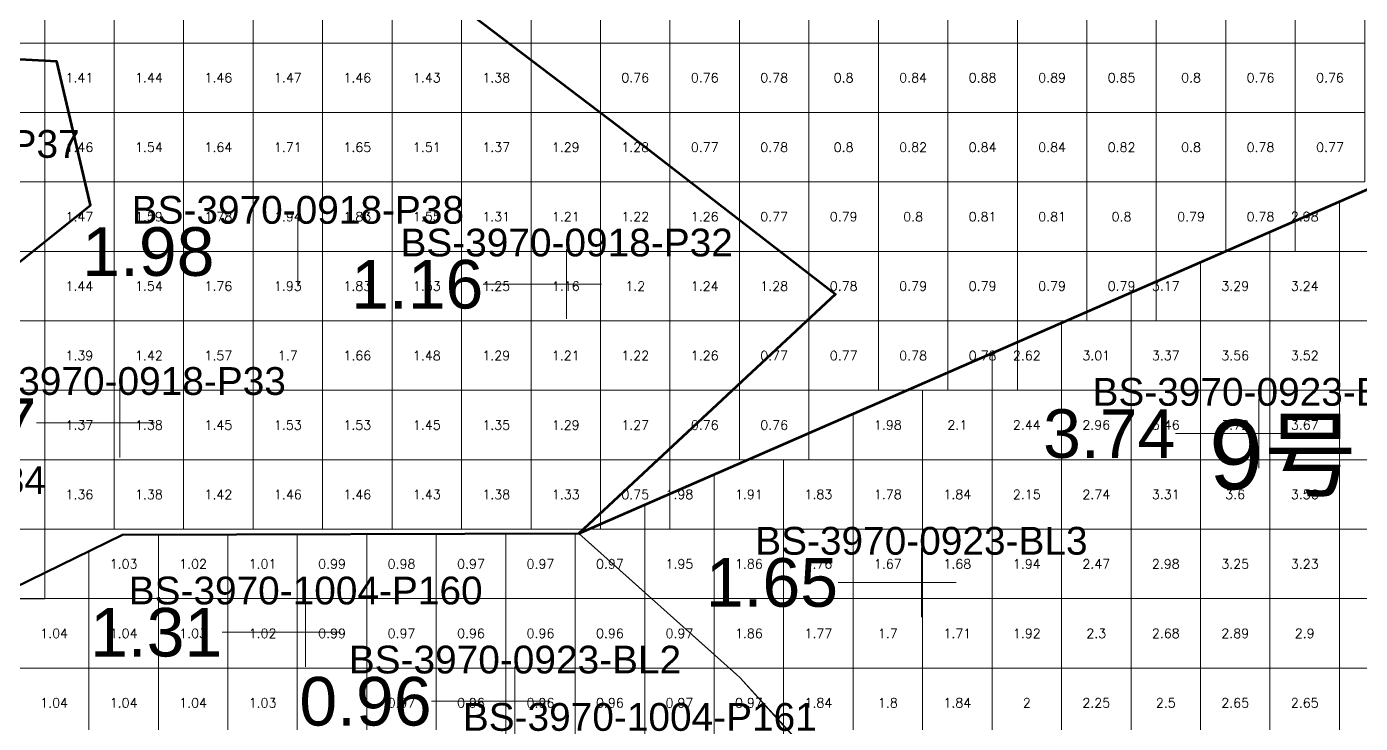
# Model space of a CAD drawing. Header units: inches. Extents: x 469759 to 470079, y 4349683 to 4349873.
# Drawn here: x 469878.04 to 469897.24, y 4349715.65 to 4349725.68 of the extents above; entities that cross this region are included whole.
import ezdxf
from ezdxf.enums import TextEntityAlignment as Align

# ---------------------------------------------------------------- set-up
doc = ezdxf.new("R2010")
doc.units = ezdxf.units.IN
doc.header["$MEASUREMENT"] = 0
for name, color, linetype, lineweight in [('点', 7, 'Continuous', 0), ('爆区方格网', 7, 'Continuous', 0), ('线条', 7, 'Continuous', 0), ('钻孔', 7, 'Continuous', 0)]:
    doc.layers.add(name, color=color, linetype=linetype, lineweight=lineweight)
doc.styles.add('3dmine_textStyle_1', font='txt.shx', dxfattribs={"height": 1, "bigfont": 'gbcbig.shx'})
doc.styles.add('3dmine_textStyle_2', font='arial.ttf', dxfattribs={"height": 1})

msp = doc.modelspace()

# ---------------------------------------------------------------- hatches: boundary and pattern name
at = {"layer": '钻孔', "linetype": 'Continuous', "lineweight": 0, "extrusion": (0, 1, 0)}
msp.add_hatch(color=5, dxfattribs=at).paths.add_polyline_path([(-469882.948, 3959.877), (-469881.948, 3959.877), (-469881.948, 3972.877), (-469882.948, 3972.877)], flags=0)
at = {"layer": '钻孔', "linetype": 'Continuous', "lineweight": 0, "true_color": 0x0000ff, "extrusion": (0, 1, 0)}
for points in [[(-469886.817, 3959.89), (-469885.817, 3959.89), (-469885.817, 3972.89), (-469886.817, 3972.89)], [(-469880.384, 3959.608), (-469879.384, 3959.608), (-469879.384, 3972.608), (-469880.384, 3972.608)], [(-469883.06, 3960.44), (-469882.06, 3960.44), (-469882.06, 3968.44), (-469883.06, 3968.44)]]:
    msp.add_hatch(color=5, dxfattribs=at).paths.add_polyline_path(points, flags=0)
at = {"layer": '钻孔', "linetype": 'Continuous', "lineweight": 0, "true_color": 0xff80ff, "extrusion": (0, 1, 0)}
msp.add_hatch(color=211, dxfattribs=at).paths.add_polyline_path([(-469896.778, 3959.989), (-469895.778, 3959.989), (-469895.778, 3973.989), (-469896.778, 3973.989)], flags=0)
at = {"layer": '钻孔', "linetype": 'Continuous', "lineweight": 0, "true_color": 0xff0000, "extrusion": (0, 1, 0)}
msp.add_hatch(color=1, dxfattribs=at).paths.add_polyline_path([(-469891.923, 3959.594), (-469890.923, 3959.594), (-469890.923, 3974.594), (-469891.923, 3974.594)], flags=0)
at = {"layer": '钻孔', "linetype": 'Continuous', "lineweight": 0, "true_color": 0x00ffff, "extrusion": (0, 1, 0)}
msp.add_hatch(color=4, dxfattribs=at).paths.add_polyline_path([(-469886.073, 3959.782), (-469885.073, 3959.782), (-469885.073, 3972.782), (-469886.073, 3972.782)], flags=0)

# ---------------------------------------------------------------- linework, layer by layer
at = {"color": 1, "linetype": 'Continuous', "lineweight": 50, "true_color": 0xff0000, "elevation": 3966.246}
msp.add_lwpolyline([(469874.939, 4349716.168), (469879.423, 4349718.362), (469885.99, 4349718.382), (469904.397, 4349726.417), (469909.397, 4349735.816), (469909.188, 4349739.123), (469914.34, 4349740.643), (469920.63, 4349744.542), (469923.896, 4349747.734), (469922.899, 4349749.619), (469922.899, 4349749.619)], dxfattribs=at)
at = {"color": 7, "linetype": 'Continuous', "lineweight": 50, "elevation": 3966.246}
for points in [[(469874.939, 4349716.168), (469879.423, 4349718.362), (469885.99, 4349718.382), (469889.687, 4349721.824), (469886.547, 4349724.255), (469883.926, 4349726.25), (469887.263, 4349728.661), (469890.335, 4349730.966), (469889.214, 4349734.839), (469887.064, 4349736.359), (469885.021, 4349737.144), (469882.072, 4349733.978), (469881.844, 4349730.278), (469879.019, 4349727.218), (469875.805, 4349728.411)], [(469872.853, 4349725.479), (469878.48, 4349725.177), (469878.965, 4349723.109), (469875.959, 4349720.708)]]:
    msp.add_lwpolyline(points, dxfattribs=at)
at = {"color": 5, "linetype": 'Continuous', "lineweight": 53, "elevation": 3966.246}
for points in [[(469875.805, 4349728.411), (469879.019, 4349727.218), (469881.844, 4349730.278), (469882.072, 4349733.978), (469885.021, 4349737.144), (469887.064, 4349736.359), (469889.214, 4349734.839), (469890.335, 4349730.966), (469883.926, 4349726.25), (469886.547, 4349724.255), (469889.687, 4349721.824), (469885.99, 4349718.382), (469904.397, 4349726.417)], [(469875.959, 4349720.708), (469878.965, 4349723.109), (469878.48, 4349725.177), (469872.853, 4349725.479)]]:
    msp.add_lwpolyline(points, dxfattribs=at)
at = {"color": 1, "linetype": 'Continuous', "lineweight": 0, "true_color": 0xff0000, "elevation": 3966.246}
msp.add_lwpolyline([(469885.99, 4349718.382), (469888.312, 4349716.306), (469890.871, 4349713.513), (469896.539, 4349714.503), (469901.17, 4349715.312), (469902.939, 4349715.24), (469903.003, 4349721.058), (469906.003, 4349724.058), (469907.078, 4349724.819), (469908.152, 4349725.58), (469910.234, 4349727.662), (469911.152, 4349728.58), (469912.939, 4349729.926), (469913.154, 4349730.088), (469914.313, 4349731.247), (469909.397, 4349735.816), (469907.602, 4349732.442), (469904.397, 4349726.417), (469887.83, 4349719.185), (469885.99, 4349718.382), (469885.99, 4349718.382)], dxfattribs=at)
at = {"color": 5, "linetype": 'Continuous', "lineweight": 0, "true_color": 0x0000ff, "elevation": 3966.246}
msp.add_lwpolyline([(469874.939, 4349716.168), (469879.423, 4349718.362), (469885.99, 4349718.382), (469888.312, 4349716.306), (469890.846, 4349713.509), (469888.869, 4349713.163), (469883.538, 4349714.441), (469880.539, 4349711.442), (469874.939, 4349716.168), (469874.939, 4349716.168)], dxfattribs=at)
at = {"layer": '点', "color": 5, "linetype": 'Continuous', "lineweight": 0}
for points, elevation in [([(469881.948, 4349721.94), (469881.948, 4349722.94)], 3972.877), ([(469882.448, 4349722.44), (469881.448, 4349722.44)], 3972.877), ([(469879.384, 4349719.476), (469879.384, 4349720.476)], 3972.608)]:
    msp.add_lwpolyline(points, dxfattribs=dict(at, elevation=elevation))
at = {"layer": '点', "color": 138, "linetype": 'Continuous', "lineweight": 0, "true_color": 0x004c4c}
for points, elevation in [([(469885.817, 4349721.47), (469885.817, 4349722.47)], 3972.89), ([(469886.317, 4349721.97), (469885.317, 4349721.97)], 3972.89), ([(469895.778, 4349719.32), (469895.778, 4349720.32)], 3973.989), ([(469879.884, 4349719.976), (469878.884, 4349719.976)], 3972.608), ([(469896.278, 4349719.82), (469895.278, 4349719.82)], 3973.989), ([(469890.923, 4349717.176), (469890.923, 4349718.176)], 3974.594), ([(469891.423, 4349717.676), (469890.423, 4349717.676)], 3974.594), ([(469882.06, 4349716.46), (469882.06, 4349717.46)], 3968.44), ([(469882.56, 4349716.96), (469881.56, 4349716.96)], 3968.44), ([(469885.073, 4349715.466), (469885.073, 4349716.466)], 3972.782), ([(469885.573, 4349715.966), (469884.573, 4349715.966)], 3972.782)]:
    msp.add_lwpolyline(points, dxfattribs=dict(at, elevation=elevation))
at = {"layer": '爆区方格网', "color": 5, "linetype": 'Continuous', "lineweight": 0, "true_color": 0x0000ff}
for points, elevation in [([(469878.304, 4349725.442), (469877.304, 4349725.442), (469877.304, 4349726.442), (469878.304, 4349726.442), (469878.304, 4349725.442)], 3972.854), ([(469879.304, 4349725.442), (469878.304, 4349725.442), (469878.304, 4349726.442), (469879.304, 4349726.442), (469879.304, 4349725.442)], 3972.854), ([(469880.304, 4349725.442), (469879.304, 4349725.442), (469879.304, 4349726.442), (469880.304, 4349726.442), (469880.304, 4349725.442)], 3972.854), ([(469881.304, 4349725.442), (469880.304, 4349725.442), (469880.304, 4349726.442), (469881.304, 4349726.442), (469881.304, 4349725.442)], 3972.854), ([(469882.304, 4349725.442), (469881.304, 4349725.442), (469881.304, 4349726.442), (469882.304, 4349726.442), (469882.304, 4349725.442)], 3972.854), ([(469883.304, 4349725.442), (469882.304, 4349725.442), (469882.304, 4349726.442), (469883.304, 4349726.442), (469883.304, 4349725.442)], 3972.854), ([(469884.304, 4349725.442), (469883.304, 4349725.442), (469883.304, 4349726.442), (469884.187, 4349726.442), (469883.926, 4349726.25), (469884.192, 4349726.442), (469884.304, 4349726.442), (469884.304, 4349725.442)], 3972.854), ([(469879.304, 4349724.442), (469878.304, 4349724.442), (469878.304, 4349725.442), (469879.304, 4349725.442), (469879.304, 4349724.442)], 3972.854), ([(469885.304, 4349724.442), (469884.304, 4349724.442), (469884.304, 4349725.442), (469885.304, 4349725.442), (469885.304, 4349724.442)], 3972.854), ([(469879.304, 4349723.442), (469878.304, 4349723.442), (469878.304, 4349724.442), (469879.304, 4349724.442), (469879.304, 4349723.442)], 3972.854), ([(469885.304, 4349723.442), (469884.304, 4349723.442), (469884.304, 4349724.442), (469885.304, 4349724.442), (469885.304, 4349723.442)], 3972.854), ([(469886.304, 4349723.442), (469885.304, 4349723.442), (469885.304, 4349724.442), (469886.304, 4349724.442), (469886.304, 4349723.442)], 3972.854), ([(469887.304, 4349723.442), (469886.304, 4349723.442), (469886.304, 4349724.442), (469887.304, 4349724.442), (469887.304, 4349723.442)], 3972.854), ([(469879.304, 4349722.442), (469878.304, 4349722.442), (469878.304, 4349723.442), (469879.304, 4349723.442), (469879.304, 4349722.442)], 3972.854), ([(469885.304, 4349722.442), (469884.304, 4349722.442), (469884.304, 4349723.442), (469885.304, 4349723.442), (469885.304, 4349722.442)], 3972.854), ([(469886.304, 4349722.442), (469885.304, 4349722.442), (469885.304, 4349723.442), (469886.304, 4349723.442), (469886.304, 4349722.442)], 3972.854), ([(469887.304, 4349722.442), (469886.304, 4349722.442), (469886.304, 4349723.442), (469887.304, 4349723.442), (469887.304, 4349722.442)], 3972.854), ([(469888.304, 4349722.442), (469887.304, 4349722.442), (469887.304, 4349723.442), (469888.304, 4349723.442), (469888.304, 4349722.442)], 3972.854), ([(469878.304, 4349721.442), (469877.304, 4349721.442), (469877.304, 4349722.442), (469878.304, 4349722.442), (469878.304, 4349721.442)], 3972.854), ([(469879.304, 4349721.442), (469878.304, 4349721.442), (469878.304, 4349722.442), (469879.304, 4349722.442), (469879.304, 4349721.442)], 3972.854), ([(469885.304, 4349721.442), (469884.304, 4349721.442), (469884.304, 4349722.442), (469885.304, 4349722.442), (469885.304, 4349721.442)], 3972.854), ([(469886.304, 4349721.442), (469885.304, 4349721.442), (469885.304, 4349722.442), (469886.304, 4349722.442), (469886.304, 4349721.442)], 3972.854), ([(469887.304, 4349721.442), (469886.304, 4349721.442), (469886.304, 4349722.442), (469887.304, 4349722.442), (469887.304, 4349721.442)], 3972.854), ([(469888.304, 4349721.442), (469887.304, 4349721.442), (469887.304, 4349722.442), (469888.304, 4349722.442), (469888.304, 4349721.442)], 3972.854), ([(469889.304, 4349721.442), (469888.304, 4349721.442), (469888.304, 4349722.442), (469889.304, 4349722.442), (469889.304, 4349721.442)], 3972.854), ([(469878.304, 4349720.442), (469877.304, 4349720.442), (469877.304, 4349721.442), (469878.304, 4349721.442), (469878.304, 4349720.442)], 3972.854), ([(469879.304, 4349720.442), (469878.304, 4349720.442), (469878.304, 4349721.442), (469879.304, 4349721.442), (469879.304, 4349720.442)], 3972.854), ([(469885.304, 4349720.442), (469884.304, 4349720.442), (469884.304, 4349721.442), (469885.304, 4349721.442), (469885.304, 4349720.442)], 3972.854), ([(469886.304, 4349720.442), (469885.304, 4349720.442), (469885.304, 4349721.442), (469886.304, 4349721.442), (469886.304, 4349720.442)], 3972.854), ([(469887.304, 4349720.442), (469886.304, 4349720.442), (469886.304, 4349721.442), (469887.304, 4349721.442), (469887.304, 4349720.442)], 3972.854), ([(469888.304, 4349720.442), (469887.304, 4349720.442), (469887.304, 4349721.442), (469888.304, 4349721.442), (469888.304, 4349720.442)], 3972.854), ([(469878.304, 4349719.442), (469877.304, 4349719.442), (469877.304, 4349720.442), (469878.304, 4349720.442), (469878.304, 4349719.442)], 3972.854), ([(469879.304, 4349719.442), (469878.304, 4349719.442), (469878.304, 4349720.442), (469879.304, 4349720.442), (469879.304, 4349719.442)], 3972.854), ([(469885.304, 4349719.442), (469884.304, 4349719.442), (469884.304, 4349720.442), (469885.304, 4349720.442), (469885.304, 4349719.442)], 3972.854), ([(469886.304, 4349719.442), (469885.304, 4349719.442), (469885.304, 4349720.442), (469886.304, 4349720.442), (469886.304, 4349719.442)], 3972.854), ([(469887.304, 4349719.442), (469886.304, 4349719.442), (469886.304, 4349720.442), (469887.304, 4349720.442), (469887.304, 4349719.442)], 3972.854), ([(469878.304, 4349718.442), (469877.304, 4349718.442), (469877.304, 4349719.442), (469878.304, 4349719.442), (469878.304, 4349718.442)], 3972.854), ([(469879.304, 4349718.442), (469878.304, 4349718.442), (469878.304, 4349719.442), (469879.304, 4349719.442), (469879.304, 4349718.442)], 3972.854), ([(469880.304, 4349718.442), (469879.304, 4349718.442), (469879.304, 4349719.442), (469880.304, 4349719.442), (469880.304, 4349718.442)], 3972.854), ([(469881.304, 4349718.442), (469880.304, 4349718.442), (469880.304, 4349719.442), (469881.304, 4349719.442), (469881.304, 4349718.442)], 3972.854), ([(469882.304, 4349718.442), (469881.304, 4349718.442), (469881.304, 4349719.442), (469882.304, 4349719.442), (469882.304, 4349718.442)], 3972.854), ([(469883.304, 4349718.442), (469882.304, 4349718.442), (469882.304, 4349719.442), (469883.304, 4349719.442), (469883.304, 4349718.442)], 3972.854), ([(469884.304, 4349718.442), (469883.304, 4349718.442), (469883.304, 4349719.442), (469884.304, 4349719.442), (469884.304, 4349718.442)], 3972.854), ([(469885.304, 4349718.442), (469884.304, 4349718.442), (469884.304, 4349719.442), (469885.304, 4349719.442), (469885.304, 4349718.442)], 3972.854), ([(469886.304, 4349718.442), (469885.304, 4349718.442), (469885.304, 4349719.442), (469886.304, 4349719.442), (469886.304, 4349718.442)], 3972.854), ([(469878.304, 4349717.442), (469877.304, 4349717.442), (469877.304, 4349718.442), (469878.304, 4349718.442), (469878.304, 4349717.442)], 3972.854), ([(469879.94, 4349717.443), (469878.94, 4349717.443), (469878.94, 4349718.126), (469879.423, 4349718.362), (469879.94, 4349718.364), (469879.94, 4349717.443)], 3972.782), ([(469880.94, 4349717.443), (469879.94, 4349717.443), (469879.94, 4349718.364), (469880.94, 4349718.367), (469880.94, 4349717.443)], 3972.782), ([(469881.94, 4349717.443), (469880.94, 4349717.443), (469880.94, 4349718.367), (469881.94, 4349718.37), (469881.94, 4349717.443)], 3972.782), ([(469882.94, 4349717.443), (469881.94, 4349717.443), (469881.94, 4349718.37), (469882.94, 4349718.373), (469882.94, 4349717.443)], 3972.782), ([(469883.94, 4349717.443), (469882.94, 4349717.443), (469882.94, 4349718.373), (469883.94, 4349718.376), (469883.94, 4349717.443)], 3972.782), ([(469884.94, 4349717.443), (469883.94, 4349717.443), (469883.94, 4349718.376), (469884.94, 4349718.379), (469884.94, 4349717.443)], 3972.782), ([(469885.94, 4349717.443), (469884.94, 4349717.443), (469884.94, 4349718.379), (469885.94, 4349718.382), (469885.94, 4349717.443)], 3972.782), ([(469886.94, 4349717.532), (469886.94, 4349717.443), (469885.94, 4349717.443), (469885.94, 4349718.382), (469885.99, 4349718.382), (469886.94, 4349717.532)], 3972.782), ([(469878.94, 4349716.443), (469877.94, 4349716.443), (469877.94, 4349717.443), (469878.94, 4349717.443), (469878.94, 4349716.443)], 3972.782), ([(469879.94, 4349716.443), (469878.94, 4349716.443), (469878.94, 4349717.443), (469879.94, 4349717.443), (469879.94, 4349716.443)], 3972.782), ([(469880.94, 4349716.443), (469879.94, 4349716.443), (469879.94, 4349717.443), (469880.94, 4349717.443), (469880.94, 4349716.443)], 3972.782), ([(469881.94, 4349716.443), (469880.94, 4349716.443), (469880.94, 4349717.443), (469881.94, 4349717.443), (469881.94, 4349716.443)], 3972.782), ([(469882.94, 4349716.443), (469881.94, 4349716.443), (469881.94, 4349717.443), (469882.94, 4349717.443), (469882.94, 4349716.443)], 3972.782), ([(469883.94, 4349716.443), (469882.94, 4349716.443), (469882.94, 4349717.443), (469883.94, 4349717.443), (469883.94, 4349716.443)], 3972.782), ([(469884.94, 4349716.443), (469883.94, 4349716.443), (469883.94, 4349717.443), (469884.94, 4349717.443), (469884.94, 4349716.443)], 3972.782), ([(469885.94, 4349716.443), (469884.94, 4349716.443), (469884.94, 4349717.443), (469885.94, 4349717.443), (469885.94, 4349716.443)], 3972.782), ([(469886.94, 4349716.443), (469885.94, 4349716.443), (469885.94, 4349717.443), (469886.94, 4349717.443), (469886.94, 4349716.443)], 3972.782), ([(469887.94, 4349716.638), (469887.94, 4349716.443), (469886.94, 4349716.443), (469886.94, 4349717.443), (469887.04, 4349717.443), (469887.94, 4349716.638)], 3972.782), ([(469878.94, 4349715.443), (469877.94, 4349715.443), (469877.94, 4349716.443), (469878.94, 4349716.443), (469878.94, 4349715.443)], 3972.782), ([(469879.94, 4349715.443), (469878.94, 4349715.443), (469878.94, 4349716.443), (469879.94, 4349716.443), (469879.94, 4349715.443)], 3972.782), ([(469880.94, 4349715.443), (469879.94, 4349715.443), (469879.94, 4349716.443), (469880.94, 4349716.443), (469880.94, 4349715.443)], 3972.782), ([(469881.94, 4349715.443), (469880.94, 4349715.443), (469880.94, 4349716.443), (469881.94, 4349716.443), (469881.94, 4349715.443)], 3972.782), ([(469882.94, 4349715.443), (469881.94, 4349715.443), (469881.94, 4349716.443), (469882.94, 4349716.443), (469882.94, 4349715.443)], 3972.782), ([(469883.94, 4349715.443), (469882.94, 4349715.443), (469882.94, 4349716.443), (469883.94, 4349716.443), (469883.94, 4349715.443)], 3972.782), ([(469884.94, 4349715.443), (469883.94, 4349715.443), (469883.94, 4349716.443), (469884.94, 4349716.443), (469884.94, 4349715.443)], 3972.782), ([(469885.94, 4349715.443), (469884.94, 4349715.443), (469884.94, 4349716.443), (469885.94, 4349716.443), (469885.94, 4349715.443)], 3972.782), ([(469886.94, 4349715.443), (469885.94, 4349715.443), (469885.94, 4349716.443), (469886.94, 4349716.443), (469886.94, 4349715.443)], 3972.782), ([(469887.94, 4349715.443), (469886.94, 4349715.443), (469886.94, 4349716.443), (469887.94, 4349716.443), (469887.94, 4349715.443)], 3972.782), ([(469888.312, 4349716.306), (469888.94, 4349715.612), (469888.94, 4349715.443), (469887.94, 4349715.443), (469887.94, 4349716.443), (469888.159, 4349716.443), (469888.312, 4349716.306)], 3972.782)]:
    msp.add_lwpolyline(points, dxfattribs=dict(at, elevation=elevation))
at = {"layer": '爆区方格网', "color": 4, "linetype": 'Continuous', "lineweight": 0, "true_color": 0x00ffff, "elevation": 3972.193}
for points in [[(469885.304, 4349725.442), (469884.304, 4349725.442), (469884.304, 4349726.442), (469885.304, 4349726.442), (469885.304, 4349725.442)], [(469886.304, 4349725.442), (469885.304, 4349725.442), (469885.304, 4349726.442), (469886.304, 4349726.442), (469886.304, 4349725.442)], [(469887.304, 4349725.442), (469886.304, 4349725.442), (469886.304, 4349726.442), (469887.304, 4349726.442), (469887.304, 4349725.442)], [(469888.304, 4349725.442), (469887.304, 4349725.442), (469887.304, 4349726.442), (469888.304, 4349726.442), (469888.304, 4349725.442)], [(469889.304, 4349725.442), (469888.304, 4349725.442), (469888.304, 4349726.442), (469889.304, 4349726.442), (469889.304, 4349725.442)], [(469890.304, 4349725.442), (469889.304, 4349725.442), (469889.304, 4349726.442), (469890.304, 4349726.442), (469890.304, 4349725.442)], [(469891.304, 4349725.442), (469890.304, 4349725.442), (469890.304, 4349726.442), (469891.304, 4349726.442), (469891.304, 4349725.442)], [(469892.304, 4349725.442), (469891.304, 4349725.442), (469891.304, 4349726.442), (469892.304, 4349726.442), (469892.304, 4349725.442)], [(469893.304, 4349725.442), (469892.304, 4349725.442), (469892.304, 4349726.442), (469893.304, 4349726.442), (469893.304, 4349725.442)], [(469894.304, 4349725.442), (469893.304, 4349725.442), (469893.304, 4349726.442), (469894.304, 4349726.442), (469894.304, 4349725.442)], [(469895.304, 4349725.442), (469894.304, 4349725.442), (469894.304, 4349726.442), (469895.304, 4349726.442), (469895.304, 4349725.442)], [(469896.304, 4349725.442), (469895.304, 4349725.442), (469895.304, 4349726.442), (469896.304, 4349726.442), (469896.304, 4349725.442)], [(469897.304, 4349725.442), (469896.304, 4349725.442), (469896.304, 4349726.442), (469897.304, 4349726.442), (469897.304, 4349725.442)], [(469878.304, 4349724.442), (469877.304, 4349724.442), (469877.304, 4349725.442), (469878.304, 4349725.442), (469878.304, 4349724.442)], [(469887.304, 4349724.442), (469886.304, 4349724.442), (469886.304, 4349725.442), (469887.304, 4349725.442), (469887.304, 4349724.442)], [(469888.304, 4349724.442), (469887.304, 4349724.442), (469887.304, 4349725.442), (469888.304, 4349725.442), (469888.304, 4349724.442)], [(469889.304, 4349724.442), (469888.304, 4349724.442), (469888.304, 4349725.442), (469889.304, 4349725.442), (469889.304, 4349724.442)], [(469890.304, 4349724.442), (469889.304, 4349724.442), (469889.304, 4349725.442), (469890.304, 4349725.442), (469890.304, 4349724.442)], [(469891.304, 4349724.442), (469890.304, 4349724.442), (469890.304, 4349725.442), (469891.304, 4349725.442), (469891.304, 4349724.442)], [(469892.304, 4349724.442), (469891.304, 4349724.442), (469891.304, 4349725.442), (469892.304, 4349725.442), (469892.304, 4349724.442)], [(469893.304, 4349724.442), (469892.304, 4349724.442), (469892.304, 4349725.442), (469893.304, 4349725.442), (469893.304, 4349724.442)], [(469894.304, 4349724.442), (469893.304, 4349724.442), (469893.304, 4349725.442), (469894.304, 4349725.442), (469894.304, 4349724.442)], [(469895.304, 4349724.442), (469894.304, 4349724.442), (469894.304, 4349725.442), (469895.304, 4349725.442), (469895.304, 4349724.442)], [(469896.304, 4349724.442), (469895.304, 4349724.442), (469895.304, 4349725.442), (469896.304, 4349725.442), (469896.304, 4349724.442)], [(469897.304, 4349724.442), (469896.304, 4349724.442), (469896.304, 4349725.442), (469897.304, 4349725.442), (469897.304, 4349724.442)], [(469878.304, 4349723.442), (469877.304, 4349723.442), (469877.304, 4349724.442), (469878.304, 4349724.442), (469878.304, 4349723.442)], [(469888.304, 4349723.442), (469887.304, 4349723.442), (469887.304, 4349724.442), (469888.304, 4349724.442), (469888.304, 4349723.442)], [(469889.304, 4349723.442), (469888.304, 4349723.442), (469888.304, 4349724.442), (469889.304, 4349724.442), (469889.304, 4349723.442)], [(469890.304, 4349723.442), (469889.304, 4349723.442), (469889.304, 4349724.442), (469890.304, 4349724.442), (469890.304, 4349723.442)], [(469891.304, 4349723.442), (469890.304, 4349723.442), (469890.304, 4349724.442), (469891.304, 4349724.442), (469891.304, 4349723.442)], [(469892.304, 4349723.442), (469891.304, 4349723.442), (469891.304, 4349724.442), (469892.304, 4349724.442), (469892.304, 4349723.442)], [(469893.304, 4349723.442), (469892.304, 4349723.442), (469892.304, 4349724.442), (469893.304, 4349724.442), (469893.304, 4349723.442)], [(469894.304, 4349723.442), (469893.304, 4349723.442), (469893.304, 4349724.442), (469894.304, 4349724.442), (469894.304, 4349723.442)], [(469895.304, 4349723.442), (469894.304, 4349723.442), (469894.304, 4349724.442), (469895.304, 4349724.442), (469895.304, 4349723.442)], [(469896.304, 4349723.442), (469895.304, 4349723.442), (469895.304, 4349724.442), (469896.304, 4349724.442), (469896.304, 4349723.442)], [(469897.304, 4349723.442), (469896.304, 4349723.442), (469896.304, 4349724.442), (469897.304, 4349724.442), (469897.304, 4349723.442)], [(469878.304, 4349722.442), (469877.304, 4349722.442), (469877.304, 4349723.442), (469878.304, 4349723.442), (469878.304, 4349722.442)], [(469889.304, 4349722.442), (469888.304, 4349722.442), (469888.304, 4349723.442), (469889.304, 4349723.442), (469889.304, 4349722.442)], [(469890.304, 4349722.442), (469889.304, 4349722.442), (469889.304, 4349723.442), (469890.304, 4349723.442), (469890.304, 4349722.442)], [(469891.304, 4349722.442), (469890.304, 4349722.442), (469890.304, 4349723.442), (469891.304, 4349723.442), (469891.304, 4349722.442)], [(469892.304, 4349722.442), (469891.304, 4349722.442), (469891.304, 4349723.442), (469892.304, 4349723.442), (469892.304, 4349722.442)], [(469893.304, 4349722.442), (469892.304, 4349722.442), (469892.304, 4349723.442), (469893.304, 4349723.442), (469893.304, 4349722.442)], [(469894.304, 4349722.442), (469893.304, 4349722.442), (469893.304, 4349723.442), (469894.304, 4349723.442), (469894.304, 4349722.442)], [(469895.304, 4349722.442), (469894.304, 4349722.442), (469894.304, 4349723.442), (469895.304, 4349723.442), (469895.304, 4349722.442)], [(469896.304, 4349722.442), (469895.304, 4349722.442), (469895.304, 4349723.442), (469896.304, 4349723.442), (469896.304, 4349722.442)], [(469890.304, 4349721.442), (469889.304, 4349721.442), (469889.304, 4349722.442), (469890.304, 4349722.442), (469890.304, 4349721.442)], [(469891.304, 4349721.442), (469890.304, 4349721.442), (469890.304, 4349722.442), (469891.304, 4349722.442), (469891.304, 4349721.442)], [(469892.304, 4349721.442), (469891.304, 4349721.442), (469891.304, 4349722.442), (469892.304, 4349722.442), (469892.304, 4349721.442)], [(469893.304, 4349721.442), (469892.304, 4349721.442), (469892.304, 4349722.442), (469893.304, 4349722.442), (469893.304, 4349721.442)], [(469894.304, 4349721.442), (469893.304, 4349721.442), (469893.304, 4349722.442), (469894.304, 4349722.442), (469894.304, 4349721.442)], [(469889.304, 4349720.442), (469888.304, 4349720.442), (469888.304, 4349721.442), (469889.304, 4349721.442), (469889.304, 4349720.442)], [(469890.304, 4349720.442), (469889.304, 4349720.442), (469889.304, 4349721.442), (469890.304, 4349721.442), (469890.304, 4349720.442)], [(469891.304, 4349720.442), (469890.304, 4349720.442), (469890.304, 4349721.442), (469891.304, 4349721.442), (469891.304, 4349720.442)], [(469892.304, 4349720.442), (469891.304, 4349720.442), (469891.304, 4349721.442), (469892.304, 4349721.442), (469892.304, 4349720.442)], [(469888.304, 4349719.442), (469887.304, 4349719.442), (469887.304, 4349720.442), (469888.304, 4349720.442), (469888.304, 4349719.442)], [(469889.304, 4349719.442), (469888.304, 4349719.442), (469888.304, 4349720.442), (469889.304, 4349720.442), (469889.304, 4349719.442)], [(469887.304, 4349718.442), (469886.304, 4349718.442), (469886.304, 4349719.442), (469887.304, 4349719.442), (469887.304, 4349718.442)]]:
    msp.add_lwpolyline(points, dxfattribs=at)
at = {"layer": '爆区方格网', "color": 5, "linetype": 'Continuous', "lineweight": 0, "elevation": 3972.854}
for points in [[(469880.304, 4349724.442), (469879.304, 4349724.442), (469879.304, 4349725.442), (469880.304, 4349725.442), (469880.304, 4349724.442)], [(469881.304, 4349724.442), (469880.304, 4349724.442), (469880.304, 4349725.442), (469881.304, 4349725.442), (469881.304, 4349724.442)], [(469882.304, 4349724.442), (469881.304, 4349724.442), (469881.304, 4349725.442), (469882.304, 4349725.442), (469882.304, 4349724.442)], [(469883.304, 4349724.442), (469882.304, 4349724.442), (469882.304, 4349725.442), (469883.304, 4349725.442), (469883.304, 4349724.442)], [(469884.304, 4349724.442), (469883.304, 4349724.442), (469883.304, 4349725.442), (469884.304, 4349725.442), (469884.304, 4349724.442)], [(469880.304, 4349723.442), (469879.304, 4349723.442), (469879.304, 4349724.442), (469880.304, 4349724.442), (469880.304, 4349723.442)], [(469881.304, 4349723.442), (469880.304, 4349723.442), (469880.304, 4349724.442), (469881.304, 4349724.442), (469881.304, 4349723.442)], [(469882.304, 4349723.442), (469881.304, 4349723.442), (469881.304, 4349724.442), (469882.304, 4349724.442), (469882.304, 4349723.442)], [(469883.304, 4349723.442), (469882.304, 4349723.442), (469882.304, 4349724.442), (469883.304, 4349724.442), (469883.304, 4349723.442)], [(469884.304, 4349723.442), (469883.304, 4349723.442), (469883.304, 4349724.442), (469884.304, 4349724.442), (469884.304, 4349723.442)], [(469880.304, 4349722.442), (469879.304, 4349722.442), (469879.304, 4349723.442), (469880.304, 4349723.442), (469880.304, 4349722.442)], [(469881.304, 4349722.442), (469880.304, 4349722.442), (469880.304, 4349723.442), (469881.304, 4349723.442), (469881.304, 4349722.442)], [(469882.304, 4349722.442), (469881.304, 4349722.442), (469881.304, 4349723.442), (469882.304, 4349723.442), (469882.304, 4349722.442)], [(469883.304, 4349722.442), (469882.304, 4349722.442), (469882.304, 4349723.442), (469883.304, 4349723.442), (469883.304, 4349722.442)], [(469884.304, 4349722.442), (469883.304, 4349722.442), (469883.304, 4349723.442), (469884.304, 4349723.442), (469884.304, 4349722.442)], [(469880.304, 4349721.442), (469879.304, 4349721.442), (469879.304, 4349722.442), (469880.304, 4349722.442), (469880.304, 4349721.442)], [(469881.304, 4349721.442), (469880.304, 4349721.442), (469880.304, 4349722.442), (469881.304, 4349722.442), (469881.304, 4349721.442)], [(469882.304, 4349721.442), (469881.304, 4349721.442), (469881.304, 4349722.442), (469882.304, 4349722.442), (469882.304, 4349721.442)], [(469883.304, 4349721.442), (469882.304, 4349721.442), (469882.304, 4349722.442), (469883.304, 4349722.442), (469883.304, 4349721.442)], [(469884.304, 4349721.442), (469883.304, 4349721.442), (469883.304, 4349722.442), (469884.304, 4349722.442), (469884.304, 4349721.442)], [(469880.304, 4349720.442), (469879.304, 4349720.442), (469879.304, 4349721.442), (469880.304, 4349721.442), (469880.304, 4349720.442)], [(469881.304, 4349720.442), (469880.304, 4349720.442), (469880.304, 4349721.442), (469881.304, 4349721.442), (469881.304, 4349720.442)], [(469882.304, 4349720.442), (469881.304, 4349720.442), (469881.304, 4349721.442), (469882.304, 4349721.442), (469882.304, 4349720.442)], [(469883.304, 4349720.442), (469882.304, 4349720.442), (469882.304, 4349721.442), (469883.304, 4349721.442), (469883.304, 4349720.442)], [(469884.304, 4349720.442), (469883.304, 4349720.442), (469883.304, 4349721.442), (469884.304, 4349721.442), (469884.304, 4349720.442)], [(469880.304, 4349719.442), (469879.304, 4349719.442), (469879.304, 4349720.442), (469880.304, 4349720.442), (469880.304, 4349719.442)], [(469881.304, 4349719.442), (469880.304, 4349719.442), (469880.304, 4349720.442), (469881.304, 4349720.442), (469881.304, 4349719.442)], [(469882.304, 4349719.442), (469881.304, 4349719.442), (469881.304, 4349720.442), (469882.304, 4349720.442), (469882.304, 4349719.442)], [(469883.304, 4349719.442), (469882.304, 4349719.442), (469882.304, 4349720.442), (469883.304, 4349720.442), (469883.304, 4349719.442)], [(469884.304, 4349719.442), (469883.304, 4349719.442), (469883.304, 4349720.442), (469884.304, 4349720.442), (469884.304, 4349719.442)]]:
    msp.add_lwpolyline(points, dxfattribs=at)
at = {"layer": '爆区方格网', "color": 1, "linetype": 'Continuous', "lineweight": 0, "true_color": 0xff0000, "elevation": 3964.568}
for points in [[(469897.94, 4349722.443), (469896.94, 4349722.443), (469896.94, 4349723.162), (469897.585, 4349723.443), (469897.94, 4349723.443), (469897.94, 4349722.443)], [(469896.94, 4349722.443), (469895.94, 4349722.443), (469895.94, 4349722.725), (469896.94, 4349723.162), (469896.94, 4349722.443)], [(469894.94, 4349721.443), (469893.94, 4349721.443), (469893.94, 4349721.852), (469894.94, 4349722.289), (469894.94, 4349721.443)], [(469895.94, 4349721.443), (469894.94, 4349721.443), (469894.94, 4349722.289), (469895.294, 4349722.443), (469895.94, 4349722.443), (469895.94, 4349721.443)], [(469896.94, 4349721.443), (469895.94, 4349721.443), (469895.94, 4349722.443), (469896.94, 4349722.443), (469896.94, 4349721.443)], [(469897.94, 4349721.443), (469896.94, 4349721.443), (469896.94, 4349722.443), (469897.94, 4349722.443), (469897.94, 4349721.443)], [(469892.94, 4349720.443), (469891.94, 4349720.443), (469891.94, 4349720.979), (469892.94, 4349721.416), (469892.94, 4349720.443)], [(469893.94, 4349720.443), (469892.94, 4349720.443), (469892.94, 4349721.416), (469893.003, 4349721.443), (469893.94, 4349721.443), (469893.94, 4349720.443)], [(469894.94, 4349720.443), (469893.94, 4349720.443), (469893.94, 4349721.443), (469894.94, 4349721.443), (469894.94, 4349720.443)], [(469895.94, 4349720.443), (469894.94, 4349720.443), (469894.94, 4349721.443), (469895.94, 4349721.443), (469895.94, 4349720.443)], [(469896.94, 4349720.443), (469895.94, 4349720.443), (469895.94, 4349721.443), (469896.94, 4349721.443), (469896.94, 4349720.443)], [(469897.94, 4349720.443), (469896.94, 4349720.443), (469896.94, 4349721.443), (469897.94, 4349721.443), (469897.94, 4349720.443)], [(469890.94, 4349719.443), (469889.94, 4349719.443), (469889.94, 4349720.106), (469890.712, 4349720.443), (469890.94, 4349720.443), (469890.94, 4349719.443)], [(469891.94, 4349719.443), (469890.94, 4349719.443), (469890.94, 4349720.443), (469891.94, 4349720.443), (469891.94, 4349719.443)], [(469892.94, 4349719.443), (469891.94, 4349719.443), (469891.94, 4349720.443), (469892.94, 4349720.443), (469892.94, 4349719.443)], [(469893.94, 4349719.443), (469892.94, 4349719.443), (469892.94, 4349720.443), (469893.94, 4349720.443), (469893.94, 4349719.443)], [(469894.94, 4349719.443), (469893.94, 4349719.443), (469893.94, 4349720.443), (469894.94, 4349720.443), (469894.94, 4349719.443)], [(469895.94, 4349719.443), (469894.94, 4349719.443), (469894.94, 4349720.443), (469895.94, 4349720.443), (469895.94, 4349719.443)], [(469896.94, 4349719.443), (469895.94, 4349719.443), (469895.94, 4349720.443), (469896.94, 4349720.443), (469896.94, 4349719.443)], [(469897.94, 4349719.443), (469896.94, 4349719.443), (469896.94, 4349720.443), (469897.94, 4349720.443), (469897.94, 4349719.443)], [(469888.94, 4349718.443), (469887.94, 4349718.443), (469887.94, 4349719.233), (469888.421, 4349719.443), (469888.94, 4349719.443), (469888.94, 4349718.443)], [(469889.94, 4349718.443), (469888.94, 4349718.443), (469888.94, 4349719.443), (469889.94, 4349719.443), (469889.94, 4349718.443)], [(469890.94, 4349718.443), (469889.94, 4349718.443), (469889.94, 4349719.443), (469890.94, 4349719.443), (469890.94, 4349718.443)], [(469891.94, 4349718.443), (469890.94, 4349718.443), (469890.94, 4349719.443), (469891.94, 4349719.443), (469891.94, 4349718.443)], [(469892.94, 4349718.443), (469891.94, 4349718.443), (469891.94, 4349719.443), (469892.94, 4349719.443), (469892.94, 4349718.443)], [(469893.94, 4349718.443), (469892.94, 4349718.443), (469892.94, 4349719.443), (469893.94, 4349719.443), (469893.94, 4349718.443)], [(469894.94, 4349718.443), (469893.94, 4349718.443), (469893.94, 4349719.443), (469894.94, 4349719.443), (469894.94, 4349718.443)], [(469895.94, 4349718.443), (469894.94, 4349718.443), (469894.94, 4349719.443), (469895.94, 4349719.443), (469895.94, 4349718.443)], [(469896.94, 4349718.443), (469895.94, 4349718.443), (469895.94, 4349719.443), (469896.94, 4349719.443), (469896.94, 4349718.443)], [(469897.94, 4349718.443), (469896.94, 4349718.443), (469896.94, 4349719.443), (469897.94, 4349719.443), (469897.94, 4349718.443)], [(469887.94, 4349718.443), (469886.94, 4349718.443), (469886.94, 4349718.797), (469887.83, 4349719.185), (469887.94, 4349719.233), (469887.94, 4349718.443)], [(469887.94, 4349717.443), (469886.94, 4349717.443), (469886.94, 4349718.443), (469887.94, 4349718.443), (469887.94, 4349717.443)], [(469888.94, 4349717.443), (469887.94, 4349717.443), (469887.94, 4349718.443), (469888.94, 4349718.443), (469888.94, 4349717.443)], [(469889.94, 4349717.443), (469888.94, 4349717.443), (469888.94, 4349718.443), (469889.94, 4349718.443), (469889.94, 4349717.443)], [(469890.94, 4349717.443), (469889.94, 4349717.443), (469889.94, 4349718.443), (469890.94, 4349718.443), (469890.94, 4349717.443)], [(469891.94, 4349717.443), (469890.94, 4349717.443), (469890.94, 4349718.443), (469891.94, 4349718.443), (469891.94, 4349717.443)], [(469892.94, 4349717.443), (469891.94, 4349717.443), (469891.94, 4349718.443), (469892.94, 4349718.443), (469892.94, 4349717.443)], [(469893.94, 4349717.443), (469892.94, 4349717.443), (469892.94, 4349718.443), (469893.94, 4349718.443), (469893.94, 4349717.443)], [(469894.94, 4349717.443), (469893.94, 4349717.443), (469893.94, 4349718.443), (469894.94, 4349718.443), (469894.94, 4349717.443)], [(469895.94, 4349717.443), (469894.94, 4349717.443), (469894.94, 4349718.443), (469895.94, 4349718.443), (469895.94, 4349717.443)], [(469896.94, 4349717.443), (469895.94, 4349717.443), (469895.94, 4349718.443), (469896.94, 4349718.443), (469896.94, 4349717.443)], [(469897.94, 4349717.443), (469896.94, 4349717.443), (469896.94, 4349718.443), (469897.94, 4349718.443), (469897.94, 4349717.443)], [(469888.94, 4349716.443), (469887.94, 4349716.443), (469887.94, 4349717.443), (469888.94, 4349717.443), (469888.94, 4349716.443)], [(469889.94, 4349716.443), (469888.94, 4349716.443), (469888.94, 4349717.443), (469889.94, 4349717.443), (469889.94, 4349716.443)], [(469890.94, 4349716.443), (469889.94, 4349716.443), (469889.94, 4349717.443), (469890.94, 4349717.443), (469890.94, 4349716.443)], [(469891.94, 4349716.443), (469890.94, 4349716.443), (469890.94, 4349717.443), (469891.94, 4349717.443), (469891.94, 4349716.443)], [(469892.94, 4349716.443), (469891.94, 4349716.443), (469891.94, 4349717.443), (469892.94, 4349717.443), (469892.94, 4349716.443)], [(469893.94, 4349716.443), (469892.94, 4349716.443), (469892.94, 4349717.443), (469893.94, 4349717.443), (469893.94, 4349716.443)], [(469894.94, 4349716.443), (469893.94, 4349716.443), (469893.94, 4349717.443), (469894.94, 4349717.443), (469894.94, 4349716.443)], [(469895.94, 4349716.443), (469894.94, 4349716.443), (469894.94, 4349717.443), (469895.94, 4349717.443), (469895.94, 4349716.443)], [(469896.94, 4349716.443), (469895.94, 4349716.443), (469895.94, 4349717.443), (469896.94, 4349717.443), (469896.94, 4349716.443)], [(469897.94, 4349716.443), (469896.94, 4349716.443), (469896.94, 4349717.443), (469897.94, 4349717.443), (469897.94, 4349716.443)], [(469889.94, 4349715.443), (469889.103, 4349715.443), (469888.94, 4349715.62), (469888.94, 4349716.443), (469889.94, 4349716.443), (469889.94, 4349715.443)], [(469890.94, 4349715.443), (469889.94, 4349715.443), (469889.94, 4349716.443), (469890.94, 4349716.443), (469890.94, 4349715.443)], [(469891.94, 4349715.443), (469890.94, 4349715.443), (469890.94, 4349716.443), (469891.94, 4349716.443), (469891.94, 4349715.443)], [(469892.94, 4349715.443), (469891.94, 4349715.443), (469891.94, 4349716.443), (469892.94, 4349716.443), (469892.94, 4349715.443)], [(469893.94, 4349715.443), (469892.94, 4349715.443), (469892.94, 4349716.443), (469893.94, 4349716.443), (469893.94, 4349715.443)], [(469894.94, 4349715.443), (469893.94, 4349715.443), (469893.94, 4349716.443), (469894.94, 4349716.443), (469894.94, 4349715.443)], [(469895.94, 4349715.443), (469894.94, 4349715.443), (469894.94, 4349716.443), (469895.94, 4349716.443), (469895.94, 4349715.443)], [(469896.94, 4349715.443), (469895.94, 4349715.443), (469895.94, 4349716.443), (469896.94, 4349716.443), (469896.94, 4349715.443)], [(469897.94, 4349715.443), (469896.94, 4349715.443), (469896.94, 4349716.443), (469897.94, 4349716.443), (469897.94, 4349715.443)]]:
    msp.add_lwpolyline(points, dxfattribs=at)
at = {"layer": '线条', "color": 5, "linetype": 'Continuous', "lineweight": 0, "elevation": 3972.877}
msp.add_lwpolyline([(469881.948, 4349722.44), (469881.948, 4349722.44), (469881.948, 4349722.44)], dxfattribs=at)
at = {"layer": '线条', "color": 138, "linetype": 'Continuous', "lineweight": 0, "true_color": 0x004c4c}
for points, elevation in [([(469885.817, 4349721.97), (469885.817, 4349721.97), (469885.817, 4349721.97)], 3972.89), ([(469879.384, 4349719.976), (469879.384, 4349719.976), (469879.384, 4349719.976)], 3972.608), ([(469895.778, 4349719.82), (469895.778, 4349719.82), (469895.778, 4349719.82)], 3973.989), ([(469890.923, 4349717.676), (469890.923, 4349717.676), (469890.923, 4349717.676)], 3974.594), ([(469882.06, 4349716.96), (469882.06, 4349716.96), (469882.06, 4349716.96)], 3968.44), ([(469885.073, 4349715.966), (469885.073, 4349715.966), (469885.073, 4349715.966)], 3972.782)]:
    msp.add_lwpolyline(points, dxfattribs=dict(at, elevation=elevation))
at = {"layer": '钻孔', "color": 5, "linetype": 'Continuous', "lineweight": 0}
for elevation in [3972.877, 3959.877]:
    msp.add_lwpolyline([(469881.948, 4349722.44), (469880.748, 4349722.44)], dxfattribs=dict(at, elevation=elevation))
at = {"layer": '钻孔', "color": 5, "linetype": 'Continuous', "lineweight": 0, "true_color": 0x0000ff}
for points, elevation in [([(469885.817, 4349721.97), (469884.617, 4349721.97)], 3972.89), ([(469885.817, 4349721.97), (469884.617, 4349721.97)], 3959.89), ([(469879.384, 4349719.976), (469878.184, 4349719.976)], 3972.608), ([(469879.384, 4349719.976), (469878.184, 4349719.976)], 3959.608), ([(469882.06, 4349716.96), (469880.86, 4349716.96)], 3968.44), ([(469882.06, 4349716.96), (469880.86, 4349716.96)], 3960.44)]:
    msp.add_lwpolyline(points, dxfattribs=dict(at, elevation=elevation))
at = {"layer": '钻孔', "color": 211, "linetype": 'Continuous', "lineweight": 0, "true_color": 0xff80ff}
for elevation in [3973.989, 3959.989]:
    msp.add_lwpolyline([(469895.778, 4349719.82), (469894.578, 4349719.82)], dxfattribs=dict(at, elevation=elevation))
at = {"layer": '钻孔', "color": 1, "linetype": 'Continuous', "lineweight": 0, "true_color": 0xff0000}
for elevation in [3974.594, 3959.594]:
    msp.add_lwpolyline([(469890.923, 4349717.676), (469889.723, 4349717.676)], dxfattribs=dict(at, elevation=elevation))
at = {"layer": '钻孔', "color": 4, "linetype": 'Continuous', "lineweight": 0, "true_color": 0x00ffff}
for elevation in [3972.782, 3959.782]:
    msp.add_lwpolyline([(469885.073, 4349715.966), (469883.873, 4349715.966)], dxfattribs=dict(at, elevation=elevation))

# ---------------------------------------------------------------- texts
at = {"color": 5, "linetype": 'Continuous', "lineweight": 0, "true_color": 0x0000ff, "style": '3dmine_textStyle_1'}
for s, height, p in [('1.41', 0.1333, (469878.804, 4349724.942, 3972.854)), ('1.38', 0.1333, (469884.804, 4349724.942, 3972.854)), ('1.46', 0.1333, (469878.804, 4349723.942, 3972.854)), ('1.37', 0.1333, (469884.804, 4349723.942, 3972.854)), ('1.29', 0.1333, (469885.804, 4349723.942, 3972.854)), ('1.28', 0.1333, (469886.804, 4349723.942, 3972.854)), ('1.47', 0.1333, (469878.804, 4349722.942, 3972.854)), ('1.31', 0.1333, (469884.804, 4349722.942, 3972.854)), ('1.21', 0.1333, (469885.804, 4349722.942, 3972.854)), ('1.22', 0.1333, (469886.804, 4349722.942, 3972.854)), ('1.26', 0.1333, (469887.804, 4349722.942, 3972.854)), ('1.44', 0.1333, (469878.804, 4349721.942, 3972.854)), ('1.25', 0.1333, (469884.804, 4349721.942, 3972.854)), ('1.16', 0.1333, (469885.804, 4349721.942, 3972.854)), ('1.2', 0.1333, (469886.804, 4349721.942, 3972.854)), ('1.24', 0.1333, (469887.804, 4349721.942, 3972.854)), ('1.28', 0.1333, (469888.804, 4349721.942, 3972.854)), ('1.39', 0.1333, (469878.804, 4349720.942, 3972.854)), ('1.29', 0.1333, (469884.804, 4349720.942, 3972.854)), ('1.21', 0.1333, (469885.804, 4349720.942, 3972.854)), ('1.22', 0.1333, (469886.804, 4349720.942, 3972.854)), ('1.26', 0.1333, (469887.804, 4349720.942, 3972.854)), ('1.37', 0.1333, (469878.804, 4349719.942, 3972.854)), ('1.38', 0.1333, (469879.804, 4349719.942, 3972.854)), ('1.45', 0.1333, (469880.804, 4349719.942, 3972.854)), ('1.45', 0.1333, (469883.804, 4349719.942, 3972.854)), ('1.35', 0.1333, (469884.804, 4349719.942, 3972.854)), ('1.29', 0.1333, (469885.804, 4349719.942, 3972.854)), ('1.27', 0.1333, (469886.804, 4349719.942, 3972.854)), ('1.36', 0.1333, (469878.804, 4349718.942, 3972.854)), ('1.38', 0.1333, (469879.804, 4349718.942, 3972.854)), ('1.42', 0.1333, (469880.804, 4349718.942, 3972.854)), ('1.46', 0.1333, (469881.804, 4349718.942, 3972.854)), ('1.46', 0.1333, (469882.804, 4349718.942, 3972.854)), ('1.43', 0.1333, (469883.804, 4349718.942, 3972.854)), ('1.38', 0.1333, (469884.804, 4349718.942, 3972.854)), ('1.33', 0.1333, (469885.804, 4349718.942, 3972.854)), ('1.03', 0.1333, (469879.44, 4349717.943, 3972.782)), ('1.02', 0.1333, (469880.44, 4349717.943, 3972.782)), ('1.01', 0.1333, (469881.44, 4349717.943, 3972.782)), ('0.99', 0.1333, (469882.44, 4349717.943, 3972.782)), ('0.98', 0.1333, (469883.44, 4349717.943, 3972.782)), ('0.97', 0.1333, (469884.44, 4349717.943, 3972.782)), ('0.97', 0.1333, (469885.44, 4349717.943, 3972.782)), ('0.97', 0.1333, (469886.44, 4349717.943, 3972.782)), ('1.04', 0.1333, (469878.44, 4349716.943, 3972.782)), ('1.04', 0.1333, (469879.44, 4349716.943, 3972.782)), ('1.03', 0.1333, (469880.44, 4349716.943, 3972.782)), ('1.02', 0.1333, (469881.44, 4349716.943, 3972.782)), ('0.99', 0.1333, (469882.44, 4349716.943, 3972.782)), ('0.97', 0.1333, (469883.44, 4349716.943, 3972.782)), ('0.96', 0.1333, (469884.44, 4349716.943, 3972.782)), ('0.96', 0.1333, (469885.44, 4349716.943, 3972.782)), ('0.96', 0.1333, (469886.44, 4349716.943, 3972.782)), ('0.97', 0.1333, (469887.44, 4349716.943, 3972.782)), ('1.04', 0.1333, (469878.44, 4349715.943, 3972.782)), ('1.04', 0.1333, (469879.44, 4349715.943, 3972.782)), ('1.04', 0.1333, (469880.44, 4349715.943, 3972.782)), ('1.03', 0.1333, (469881.44, 4349715.943, 3972.782)), ('1', 0.133, (469882.44, 4349715.943, 3972.782)), ('0.97', 0.1333, (469883.44, 4349715.943, 3972.782)), ('0.96', 0.1333, (469884.44, 4349715.943, 3972.782)), ('0.96', 0.1333, (469885.44, 4349715.943, 3972.782)), ('0.96', 0.1333, (469886.44, 4349715.943, 3972.782)), ('0.97', 0.1333, (469887.44, 4349715.943, 3972.782)), ('0.97', 0.1333, (469888.44, 4349715.943, 3972.782))]:
    msp.add_text(s, height=height, dxfattribs=at).set_placement(p, align=Align.MIDDLE_CENTER)
at = {"color": 5, "linetype": 'Continuous', "lineweight": 0, "style": '3dmine_textStyle_1'}
for s, p in [('1.44', (469879.804, 4349724.942, 3972.854)), ('1.46', (469880.804, 4349724.942, 3972.854)), ('1.47', (469881.804, 4349724.942, 3972.854)), ('1.46', (469882.804, 4349724.942, 3972.854)), ('1.43', (469883.804, 4349724.942, 3972.854)), ('1.54', (469879.804, 4349723.942, 3972.854)), ('1.64', (469880.804, 4349723.942, 3972.854)), ('1.71', (469881.804, 4349723.942, 3972.854)), ('1.65', (469882.804, 4349723.942, 3972.854)), ('1.51', (469883.804, 4349723.942, 3972.854)), ('1.59', (469879.804, 4349722.942, 3972.854)), ('1.78', (469880.804, 4349722.942, 3972.854)), ('1.94', (469881.804, 4349722.942, 3972.854)), ('1.83', (469882.804, 4349722.942, 3972.854)), ('1.55', (469883.804, 4349722.942, 3972.854)), ('1.54', (469879.804, 4349721.942, 3972.854)), ('1.76', (469880.804, 4349721.942, 3972.854)), ('1.93', (469881.804, 4349721.942, 3972.854)), ('1.83', (469882.804, 4349721.942, 3972.854)), ('1.53', (469883.804, 4349721.942, 3972.854)), ('1.42', (469879.804, 4349720.942, 3972.854)), ('1.57', (469880.804, 4349720.942, 3972.854)), ('1.7', (469881.804, 4349720.942, 3972.854)), ('1.66', (469882.804, 4349720.942, 3972.854)), ('1.48', (469883.804, 4349720.942, 3972.854)), ('1.53', (469881.804, 4349719.942, 3972.854)), ('1.53', (469882.804, 4349719.942, 3972.854))]:
    msp.add_text(s, height=0.1333, dxfattribs=at).set_placement(p, align=Align.MIDDLE_CENTER)
at = {"color": 4, "linetype": 'Continuous', "lineweight": 0, "true_color": 0x00ffff, "style": '3dmine_textStyle_1'}
for s, p in [('0.76', (469886.804, 4349724.942, 3972.193)), ('0.76', (469887.804, 4349724.942, 3972.193)), ('0.78', (469888.804, 4349724.942, 3972.193)), ('0.8', (469889.804, 4349724.942, 3972.193)), ('0.84', (469890.804, 4349724.942, 3972.193)), ('0.88', (469891.804, 4349724.942, 3972.193)), ('0.89', (469892.804, 4349724.942, 3972.193)), ('0.85', (469893.804, 4349724.942, 3972.193)), ('0.8', (469894.804, 4349724.942, 3972.193)), ('0.76', (469895.804, 4349724.942, 3972.193)), ('0.76', (469896.804, 4349724.942, 3972.193)), ('0.77', (469887.804, 4349723.942, 3972.193)), ('0.78', (469888.804, 4349723.942, 3972.193)), ('0.8', (469889.804, 4349723.942, 3972.193)), ('0.82', (469890.804, 4349723.942, 3972.193)), ('0.84', (469891.804, 4349723.942, 3972.193)), ('0.84', (469892.804, 4349723.942, 3972.193)), ('0.82', (469893.804, 4349723.942, 3972.193)), ('0.8', (469894.804, 4349723.942, 3972.193)), ('0.78', (469895.804, 4349723.942, 3972.193)), ('0.77', (469896.804, 4349723.942, 3972.193)), ('0.77', (469888.804, 4349722.942, 3972.193)), ('0.79', (469889.804, 4349722.942, 3972.193)), ('0.8', (469890.804, 4349722.942, 3972.193)), ('0.81', (469891.804, 4349722.942, 3972.193)), ('0.81', (469892.804, 4349722.942, 3972.193)), ('0.8', (469893.804, 4349722.942, 3972.193)), ('0.79', (469894.804, 4349722.942, 3972.193)), ('0.78', (469895.804, 4349722.942, 3972.193)), ('0.78', (469889.804, 4349721.942, 3972.193)), ('0.79', (469890.804, 4349721.942, 3972.193)), ('0.79', (469891.804, 4349721.942, 3972.193)), ('0.79', (469892.804, 4349721.942, 3972.193)), ('0.79', (469893.804, 4349721.942, 3972.193)), ('0.77', (469888.804, 4349720.942, 3972.193)), ('0.77', (469889.804, 4349720.942, 3972.193)), ('0.78', (469890.804, 4349720.942, 3972.193)), ('0.78', (469891.804, 4349720.942, 3972.193)), ('0.76', (469887.804, 4349719.942, 3972.193)), ('0.76', (469888.804, 4349719.942, 3972.193)), ('0.75', (469886.804, 4349718.942, 3972.193))]:
    msp.add_text(s, height=0.1333, dxfattribs=at).set_placement(p, align=Align.MIDDLE_CENTER)
at = {"color": 1, "linetype": 'Continuous', "lineweight": 0, "true_color": 0xff0000, "style": '3dmine_textStyle_1'}
for s, height, p in [('2.98', 0.1333, (469896.44, 4349722.943, 3964.568)), ('3.17', 0.1333, (469894.44, 4349721.943, 3964.568)), ('3.29', 0.1333, (469895.44, 4349721.943, 3964.568)), ('3.24', 0.1333, (469896.44, 4349721.943, 3964.568)), ('2.62', 0.1333, (469892.44, 4349720.943, 3964.568)), ('3.01', 0.1333, (469893.44, 4349720.943, 3964.568)), ('3.37', 0.1333, (469894.44, 4349720.943, 3964.568)), ('3.56', 0.1333, (469895.44, 4349720.943, 3964.568)), ('3.52', 0.1333, (469896.44, 4349720.943, 3964.568)), ('1.98', 0.1333, (469890.44, 4349719.943, 3964.568)), ('2.1', 0.1333, (469891.44, 4349719.943, 3964.568)), ('2.44', 0.1333, (469892.44, 4349719.943, 3964.568)), ('2.96', 0.1333, (469893.44, 4349719.943, 3964.568)), ('3.46', 0.1333, (469894.44, 4349719.943, 3964.568)), ('3.72', 0.1333, (469895.44, 4349719.943, 3964.568)), ('3.67', 0.1333, (469896.44, 4349719.943, 3964.568)), ('1.98', 0.1333, (469887.44, 4349718.943, 3964.568)), ('1.91', 0.1333, (469888.44, 4349718.943, 3964.568)), ('1.83', 0.1333, (469889.44, 4349718.943, 3964.568)), ('1.78', 0.1333, (469890.44, 4349718.943, 3964.568)), ('1.84', 0.1333, (469891.44, 4349718.943, 3964.568)), ('2.15', 0.1333, (469892.44, 4349718.943, 3964.568)), ('2.74', 0.1333, (469893.44, 4349718.943, 3964.568)), ('3.31', 0.1333, (469894.44, 4349718.943, 3964.568)), ('3.6', 0.1333, (469895.44, 4349718.943, 3964.568)), ('3.56', 0.1333, (469896.44, 4349718.943, 3964.568)), ('1.95', 0.1333, (469887.44, 4349717.943, 3964.568)), ('1.86', 0.1333, (469888.44, 4349717.943, 3964.568)), ('1.76', 0.1333, (469889.44, 4349717.943, 3964.568)), ('1.67', 0.1333, (469890.44, 4349717.943, 3964.568)), ('1.68', 0.1333, (469891.44, 4349717.943, 3964.568)), ('1.94', 0.1333, (469892.44, 4349717.943, 3964.568)), ('2.47', 0.1333, (469893.44, 4349717.943, 3964.568)), ('2.98', 0.1333, (469894.44, 4349717.943, 3964.568)), ('3.25', 0.1333, (469895.44, 4349717.943, 3964.568)), ('3.23', 0.1333, (469896.44, 4349717.943, 3964.568)), ('1.86', 0.1333, (469888.44, 4349716.943, 3964.568)), ('1.77', 0.1333, (469889.44, 4349716.943, 3964.568)), ('1.7', 0.1333, (469890.44, 4349716.943, 3964.568)), ('1.71', 0.1333, (469891.44, 4349716.943, 3964.568)), ('1.92', 0.1333, (469892.44, 4349716.943, 3964.568)), ('2.3', 0.1333, (469893.44, 4349716.943, 3964.568)), ('2.68', 0.1333, (469894.44, 4349716.943, 3964.568)), ('2.89', 0.1333, (469895.44, 4349716.943, 3964.568)), ('2.9', 0.1333, (469896.44, 4349716.943, 3964.568)), ('1.84', 0.1333, (469889.44, 4349715.943, 3964.568)), ('1.8', 0.1333, (469890.44, 4349715.943, 3964.568)), ('1.84', 0.1333, (469891.44, 4349715.943, 3964.568)), ('2', 0.133, (469892.44, 4349715.943, 3964.568)), ('2.25', 0.1333, (469893.44, 4349715.943, 3964.568)), ('2.5', 0.1333, (469894.44, 4349715.943, 3964.568)), ('2.65', 0.1333, (469895.44, 4349715.943, 3964.568)), ('2.65', 0.1333, (469896.44, 4349715.943, 3964.568))]:
    msp.add_text(s, height=height, dxfattribs=at).set_placement(p, align=Align.MIDDLE_CENTER)
at = {"color": 7, "linetype": 'Continuous', "lineweight": 0, "style": '3dmine_textStyle_2'}
msp.add_text('9号', height=1, dxfattribs=at).set_placement((469895.064, 4349719.018, 1985.963))
at = {"layer": '钻孔', "color": 138, "linetype": 'Continuous', "lineweight": 0, "true_color": 0x004c4c, "style": '3dmine_textStyle_2'}
for s, p in [('BS-3970-0918-P37', (469876.416, 4349723.789, 3972.762)), ('BS-3970-0923-BL4', (469895.778, 4349720.22, 3973.989)), ('BS-3970-0918-P34', (469875.931, 4349718.949, 3972.508)), ('BS-3970-0923-BL3', (469890.923, 4349718.076, 3974.594)), ('BS-3970-1004-P160', (469882.06, 4349717.36, 3968.44)), ('BS-3970-0923-BL2', (469885.073, 4349716.366, 3972.782)), ('BS-3970-1004-P161', (469886.87, 4349715.54, 3968.28))]:
    msp.add_text(s, height=0.4, dxfattribs=at).set_placement(p, align=Align.CENTER)
at = {"layer": '钻孔', "color": 5, "linetype": 'Continuous', "lineweight": 0, "style": '3dmine_textStyle_2'}
for s, p in [('BS-3970-0918-P38', (469881.948, 4349722.84, 3972.877)), ('BS-3970-0918-P32', (469885.817, 4349722.37, 3972.89)), ('BS-3970-0918-P33', (469879.384, 4349720.376, 3972.608))]:
    msp.add_text(s, height=0.4, dxfattribs=at).set_placement(p, align=Align.CENTER)
for s, p in [('1.98', (469880.748, 4349722.44, 3966.377)), ('1.16', (469884.617, 4349721.97, 3966.39))]:
    msp.add_text(s, height=0.7, dxfattribs=at).set_placement(p, align=Align.MIDDLE_RIGHT)
at = {"layer": '钻孔', "color": 5, "linetype": 'Continuous', "lineweight": 0, "true_color": 0x0000ff, "style": '3dmine_textStyle_2'}
for s, p in [('1.37', (469878.184, 4349719.976, 3966.108)), ('1.31', (469880.86, 4349716.96, 3964.44))]:
    msp.add_text(s, height=0.7, dxfattribs=at).set_placement(p, align=Align.MIDDLE_RIGHT)
at = {"layer": '钻孔', "color": 211, "linetype": 'Continuous', "lineweight": 0, "true_color": 0xff80ff, "style": '3dmine_textStyle_2'}
msp.add_text('3.74', height=0.7, dxfattribs=at).set_placement((469894.578, 4349719.82, 3966.989), align=Align.MIDDLE_RIGHT)
at = {"layer": '钻孔', "color": 1, "linetype": 'Continuous', "lineweight": 0, "true_color": 0xff0000, "style": '3dmine_textStyle_2'}
msp.add_text('1.65', height=0.7, dxfattribs=at).set_placement((469889.723, 4349717.676, 3967.094), align=Align.MIDDLE_RIGHT)
at = {"layer": '钻孔', "color": 4, "linetype": 'Continuous', "lineweight": 0, "true_color": 0x00ffff, "style": '3dmine_textStyle_2'}
msp.add_text('0.96', height=0.7, dxfattribs=at).set_placement((469883.873, 4349715.966, 3966.282), align=Align.MIDDLE_RIGHT)

doc.saveas('drawing.dxf')
